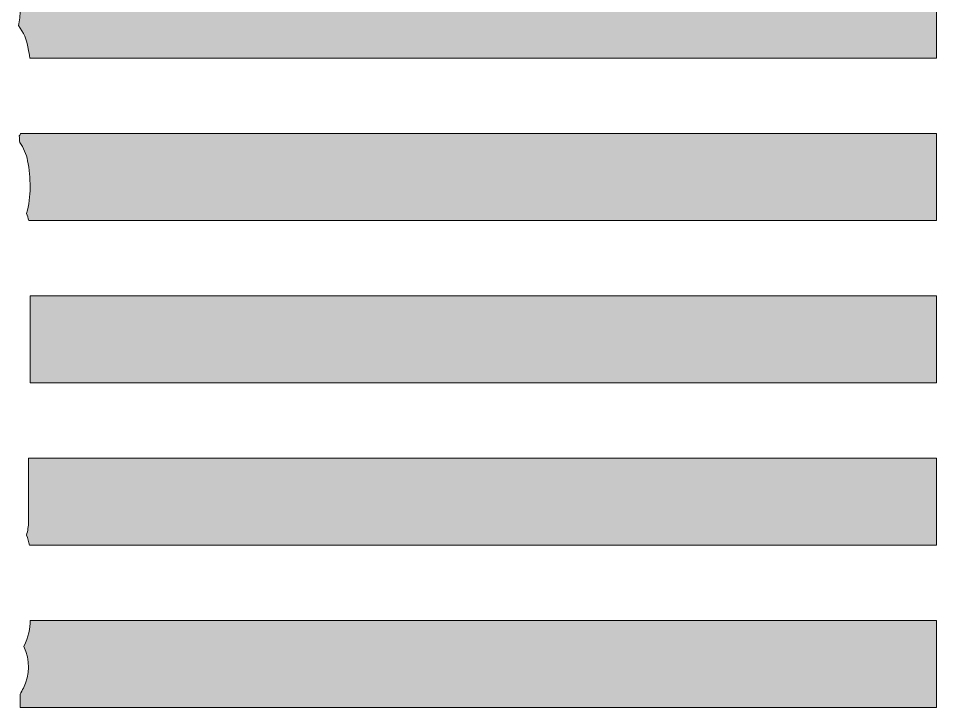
# Model space of a CAD drawing. Header units: inches. Extents: x 82 to 998, y -953 to -127.
# Drawn here: x 746.3 to 994.1, y -725.9 to -539.9 of the extents above; entities that cross this region are included whole.
import ezdxf

# ---------------------------------------------------------------- set-up
doc = ezdxf.new("R2010")
doc.units = ezdxf.units.IN
doc.header["$MEASUREMENT"] = 0
doc.layers.add('Layer 1', color=7, linetype='Continuous')

# ---------------------------------------------------------------- blocks, each defined once
blk = doc.blocks.new('block 5')
at = {"layer": 'Layer 1', "true_color": 0x2b568d}
h = blk.add_hatch(color=167, dxfattribs=at)
h.dxf.hatch_style = 2
edge = h.paths.add_edge_path()
edge.add_spline(control_points=[(746.75, -537.61), (746.75, -539.15), (746.58, -540.56), (746.27, -541.86), (747.67, -543.64), (748.57, -545.78), (748.88, -548.05), (749.11, -548.88), (749.24, -549.76), (749.33, -550.65), (749.33, -550.65), (994.07, -550.65), (994.07, -550.65), (994.07, -550.65), (994.07, -527.14), (994.07, -527.14), (994.07, -527.14), (746.75, -527.14), (746.75, -527.14), (746.75, -527.14), (746.75, -537.61), (746.75, -537.61)], knot_values=[0, 0, 0, 0, 1, 1, 1, 2, 2, 2, 3, 3, 3, 4, 4, 4, 5, 5, 5, 6, 6, 6, 7, 7, 7, 7], degree=3, periodic=1)
h = blk.add_hatch(color=167, dxfattribs=at)
h.dxf.hatch_style = 2
edge = h.paths.add_edge_path()
edge.add_spline(control_points=[(746.51, -571.66), (746.56, -572.24), (746.6, -572.82), (746.63, -573.39), (747.67, -574.87), (748.4, -576.55), (748.76, -578.35), (749.21, -580.68), (749.45, -583.1), (749.45, -585.54), (749.45, -587.94), (749.12, -590.29), (748.47, -592.56), (748.73, -593.18), (748.9, -593.83), (749.05, -594.48), (749.05, -594.48), (994.07, -594.48), (994.07, -594.48), (994.07, -594.48), (994.07, -570.97), (994.07, -570.97), (994.07, -570.97), (746.96, -570.97), (746.96, -570.97), (746.82, -571.18), (746.68, -571.41), (746.51, -571.66)], knot_values=[0, 0, 0, 0, 1, 1, 1, 2, 2, 2, 3, 3, 3, 4, 4, 4, 5, 5, 5, 6, 6, 6, 7, 7, 7, 8, 8, 8, 9, 9, 9, 9], degree=3, periodic=1)
h = blk.add_hatch(color=167, dxfattribs=at)
h.dxf.hatch_style = 2
h.paths.add_polyline_path([(749.45, -638.3), (994.07, -638.3), (994.07, -614.79), (749.45, -614.79)])
h = blk.add_hatch(color=167, dxfattribs=at)
h.dxf.hatch_style = 2
edge = h.paths.add_edge_path()
edge.add_spline(control_points=[(749, -675.77), (749, -677.01), (748.82, -678.23), (748.47, -679.41), (748.83, -680.28), (749.07, -681.19), (749.23, -682.12), (749.23, -682.12), (994.07, -682.12), (994.07, -682.12), (994.07, -682.12), (994.07, -658.61), (994.07, -658.61), (994.07, -658.61), (749, -658.61), (749, -658.61), (749, -658.61), (749, -675.77), (749, -675.77)], knot_values=[0, 0, 0, 0, 1, 1, 1, 2, 2, 2, 3, 3, 3, 4, 4, 4, 5, 5, 5, 6, 6, 6, 6], degree=3, periodic=1)
h = blk.add_hatch(color=167, dxfattribs=at)
h.dxf.hatch_style = 2
edge = h.paths.add_edge_path()
edge.add_spline(control_points=[(747.78, -709.46), (749.45, -713.01), (749.4, -717.14), (747.64, -720.66), (747.35, -721.23), (747.05, -721.78), (746.75, -722.31), (746.75, -722.31), (746.75, -725.95), (746.75, -725.95), (746.75, -725.95), (994.07, -725.95), (994.07, -725.95), (994.07, -725.95), (994.07, -702.44), (994.07, -702.44), (994.07, -702.44), (749.49, -702.44), (749.49, -702.44), (749.44, -704.46), (749.02, -706.87), (747.78, -709.46)], knot_values=[0, 0, 0, 0, 1, 1, 1, 2, 2, 2, 3, 3, 3, 4, 4, 4, 5, 5, 5, 6, 6, 6, 7, 7, 7, 7], degree=3, periodic=1)
at = {"layer": 'Layer 1', "lineweight": 0}
blk.add_lwpolyline([(749.45, -638.3), (994.07, -638.3), (994.07, -614.79), (749.45, -614.79), (749.45, -638.3)], dxfattribs=at)
for points, knots in [([(746.75, -537.61), (746.75, -539.15), (746.58, -540.56), (746.27, -541.86), (747.67, -543.64), (748.57, -545.78), (748.88, -548.05), (749.11, -548.88), (749.24, -549.76), (749.33, -550.65), (749.33, -550.65), (994.07, -550.65), (994.07, -550.65), (994.07, -550.65), (994.07, -527.14), (994.07, -527.14), (994.07, -527.14), (746.75, -527.14), (746.75, -527.14), (746.75, -527.14), (746.75, -537.61), (746.75, -537.61)], [0, 0, 0, 0, 1, 1, 1, 2, 2, 2, 3, 3, 3, 4, 4, 4, 5, 5, 5, 6, 6, 6, 7, 7, 7, 7]), ([(746.51, -571.66), (746.56, -572.24), (746.6, -572.82), (746.63, -573.39), (747.67, -574.87), (748.4, -576.55), (748.76, -578.35), (749.21, -580.68), (749.45, -583.1), (749.45, -585.54), (749.45, -587.94), (749.12, -590.29), (748.47, -592.56), (748.73, -593.18), (748.9, -593.83), (749.05, -594.48), (749.05, -594.48), (994.07, -594.48), (994.07, -594.48), (994.07, -594.48), (994.07, -570.97), (994.07, -570.97), (994.07, -570.97), (746.96, -570.97), (746.96, -570.97), (746.82, -571.18), (746.68, -571.41), (746.51, -571.66)], [0, 0, 0, 0, 1, 1, 1, 2, 2, 2, 3, 3, 3, 4, 4, 4, 5, 5, 5, 6, 6, 6, 7, 7, 7, 8, 8, 8, 9, 9, 9, 9]), ([(749, -675.77), (749, -677.01), (748.82, -678.23), (748.47, -679.41), (748.83, -680.28), (749.07, -681.19), (749.23, -682.12), (749.23, -682.12), (994.07, -682.12), (994.07, -682.12), (994.07, -682.12), (994.07, -658.61), (994.07, -658.61), (994.07, -658.61), (749, -658.61), (749, -658.61), (749, -658.61), (749, -675.77), (749, -675.77)], [0, 0, 0, 0, 1, 1, 1, 2, 2, 2, 3, 3, 3, 4, 4, 4, 5, 5, 5, 6, 6, 6, 6]), ([(747.78, -709.46), (749.45, -713.01), (749.4, -717.14), (747.64, -720.66), (747.35, -721.23), (747.05, -721.78), (746.75, -722.31), (746.75, -722.31), (746.75, -725.95), (746.75, -725.95), (746.75, -725.95), (994.07, -725.95), (994.07, -725.95), (994.07, -725.95), (994.07, -702.44), (994.07, -702.44), (994.07, -702.44), (749.49, -702.44), (749.49, -702.44), (749.44, -704.46), (749.02, -706.87), (747.78, -709.46)], [0, 0, 0, 0, 1, 1, 1, 2, 2, 2, 3, 3, 3, 4, 4, 4, 5, 5, 5, 6, 6, 6, 7, 7, 7, 7])]:
    blk.add_open_spline(points, degree=3, knots=knots, dxfattribs=at)
blk = doc.blocks.new('block 2')
at = {"layer": 'Layer 1'}
blk.add_blockref('block 5', (0, 0), dxfattribs=at)

msp = doc.modelspace()

# ---------------------------------------------------------------- block references
at = {"layer": 'Layer 1'}
msp.add_blockref('block 2', (0, 0), dxfattribs=at)

doc.saveas('drawing.dxf')
